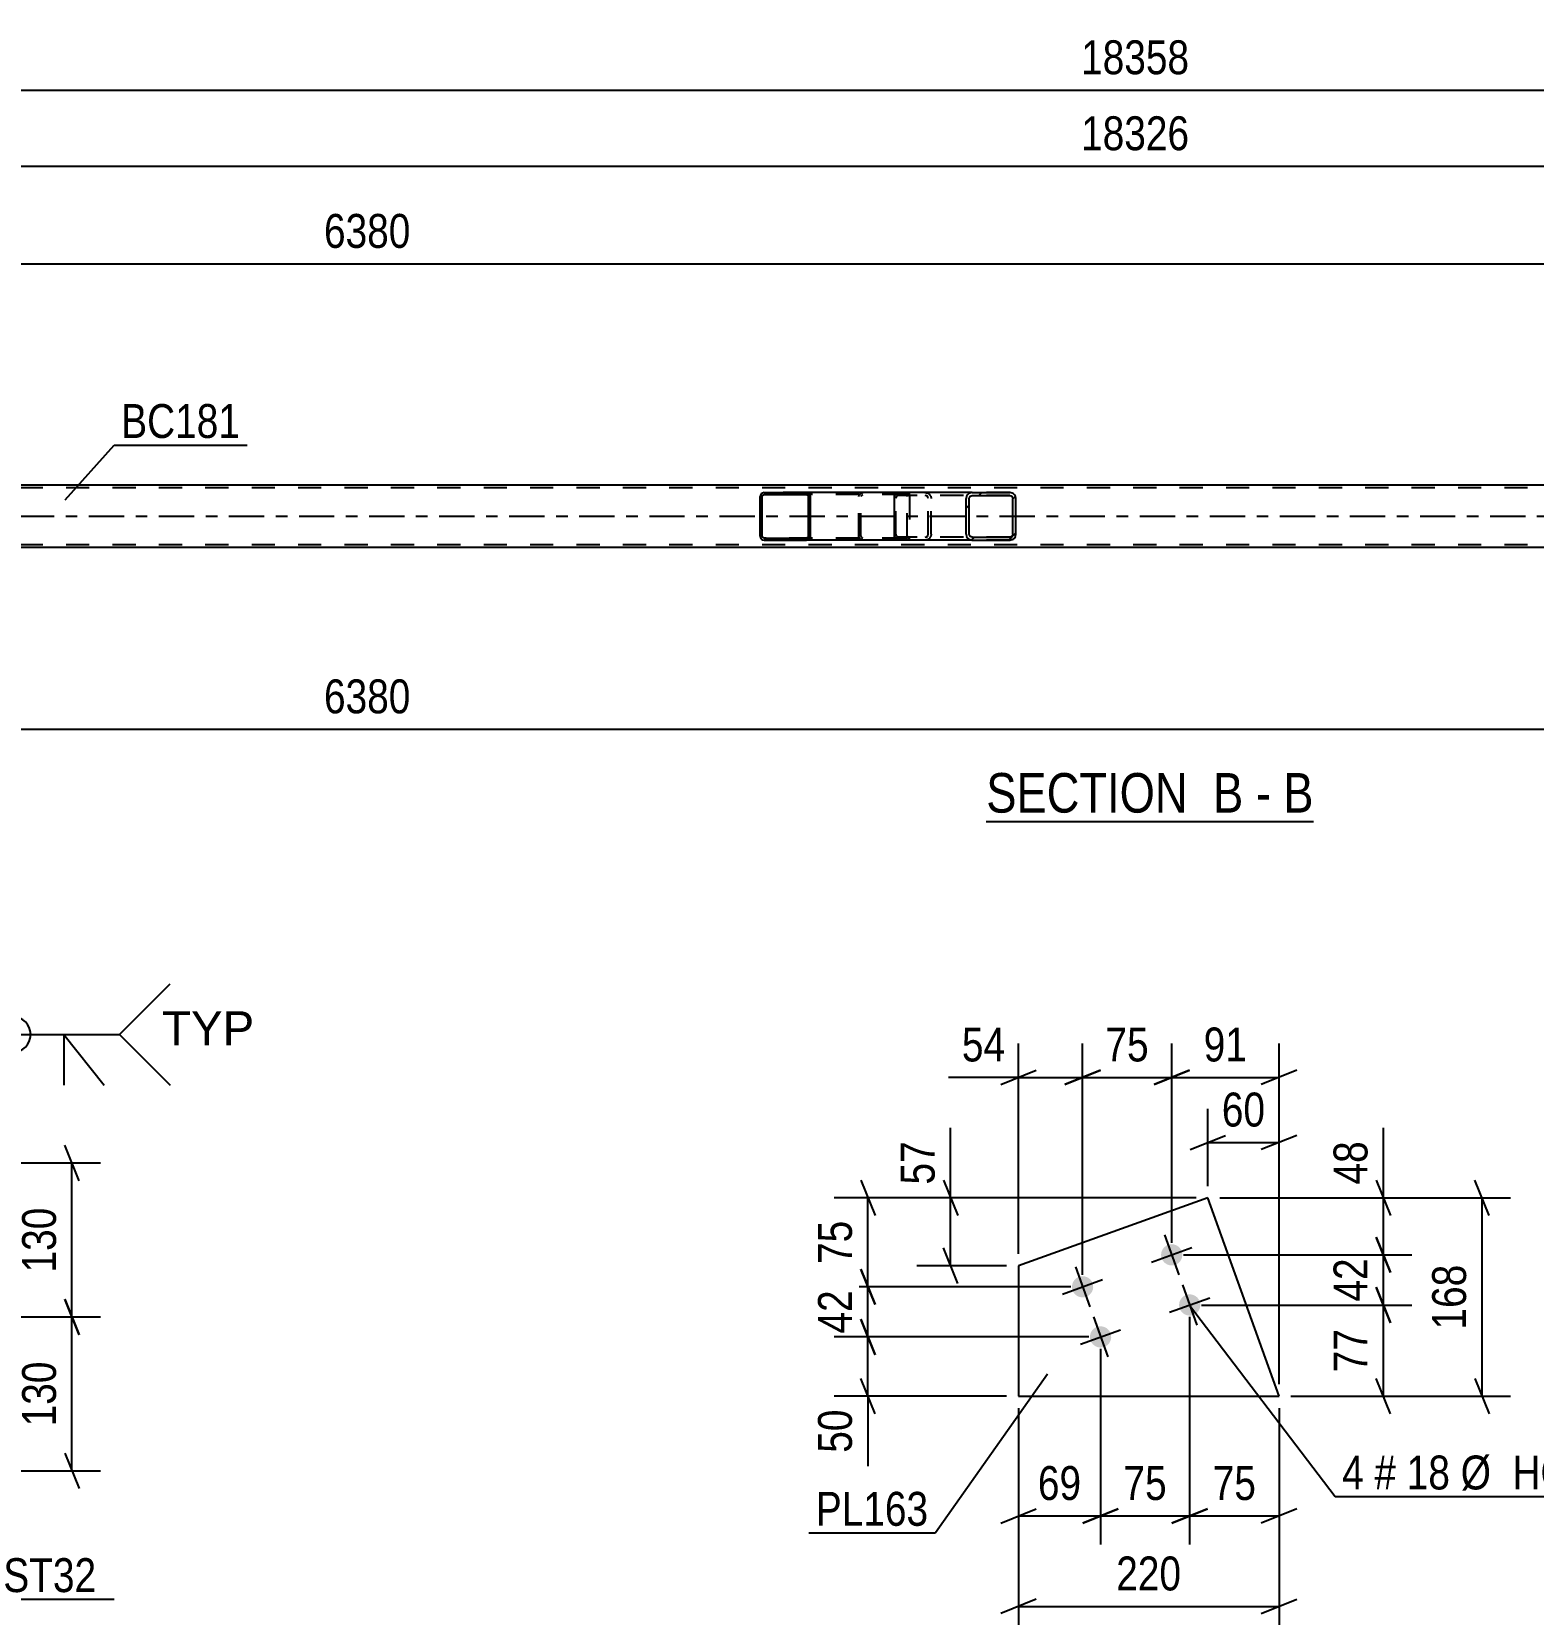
# Model space of a CAD drawing. Header units: millimetres. Extents: x 0 to 841, y 0 to 594.
# Drawn here: x 347.8 to 474.7, y 131.5 to 265.2 of the extents above; entities that cross this region are included whole.
import ezdxf

# ---------------------------------------------------------------- set-up
doc = ezdxf.new("R2010")
doc.units = ezdxf.units.MM
doc.linetypes.add('DXK_LINE_DOT2', pattern=[3.9198, 1.9599, -1.9599])
doc.linetypes.add('DXK_LINE_DOT3', pattern=[5.9187, 2.979, -0.9799, 0.9799, -0.9799])
doc.styles.add('Arial', font='ARIAL.TTF', dxfattribs={"height": 0.2})
doc.styles.add('Arial Narrow', font='ARIALN.TTF', dxfattribs={"height": 0.2})

# ---------------------------------------------------------------- blocks, each defined once
blk = doc.blocks.new('Unknown-318889209-12 - 2549')
at = {"color": 6, "linetype": 'Continuous'}
blk.add_line((428.44, 198.51), (456.09, 198.51), dxfattribs=at)
at = {"color": 0, "linetype": 'Continuous'}
for points in [[(446.55, 199.26), (446.55, 202.76), (428.44, 202.76), (428.44, 199.26)], [(450.16, 199.26), (450.16, 202.76), (447.6, 202.76), (447.6, 199.26)], [(452.48, 199.26), (452.48, 202.76), (451.21, 202.76), (451.21, 199.26)], [(456.09, 199.26), (456.09, 202.76), (453.53, 202.76), (453.53, 199.26)]]:
    blk.add_wipeout(points, dxfattribs=at)
at = {"color": 7, "linetype": 'Continuous', "style": 'Arial Narrow'}
for s, p in [('SECTION ', (428.44, 199.26)), ('B', (447.6, 199.26)), ('B', (453.53, 199.26)), ('-', (451.21, 199.26))]:
    blk.add_text(s, height=3.34, dxfattribs=at).set_placement(p)
blk = doc.blocks.new('Part-318889209-2641 - 2549')
at = {"linetype": 'Continuous'}
h = blk.add_hatch(dxfattribs=at)
h.set_pattern_fill('', scale=0.7, style=0, pattern_type=0)
h.set_pattern_definition([(45, (413.563, 226.0898), (-1.57154, 1.57154), [])])
h.paths.add_polyline_path([(413.59, 225.97), (413.56, 226.09), (413.49, 226.19), (413.38, 226.26), (413.25, 226.29), (409.67, 226.29), (409.54, 226.26), (409.43, 226.19), (409.36, 226.09), (409.33, 225.97), (409.33, 222.61), (409.36, 222.48), (409.43, 222.38), (409.54, 222.31), (409.67, 222.29), (413.25, 222.29), (413.38, 222.31), (413.49, 222.38), (413.56, 222.48), (413.59, 222.61)])
h.paths.add_polyline_path([(413.41, 222.55), (413.37, 222.49), (413.31, 222.46), (413.25, 222.45), (409.67, 222.45), (409.61, 222.46), (409.55, 222.49), (409.52, 222.55), (409.5, 222.61), (409.5, 225.97), (409.52, 226.03), (409.55, 226.08), (409.61, 226.12), (409.67, 226.13), (413.25, 226.13), (413.31, 226.12), (413.37, 226.08), (413.41, 226.03), (413.42, 225.97), (413.42, 222.61)])
at = {"color": 2, "linetype": 'Continuous'}
for p, q in [((409.36, 226.09), (409.33, 225.97)), ((409.33, 222.61), (409.33, 225.97)), ((409.5, 225.97), (409.52, 226.03)), ((409.5, 222.61), (409.5, 225.97)), ((409.52, 226.03), (409.55, 226.08)), ((409.67, 226.29), (409.54, 226.26)), ((409.55, 226.08), (409.61, 226.12)), ((409.61, 226.12), (409.67, 226.13)), ((409.67, 226.29), (413.25, 226.29)), ((409.67, 226.13), (413.25, 226.13)), ((420.95, 226.29), (413.25, 226.29)), ((413.38, 226.26), (413.25, 226.29)), ((413.25, 226.13), (413.31, 226.12)), ((413.31, 226.12), (413.37, 226.08)), ((413.37, 226.08), (413.41, 226.03)), ((413.41, 226.03), (413.42, 225.97)), ((413.42, 222.61), (413.42, 225.97)), ((413.59, 225.97), (413.56, 226.09)), ((413.59, 222.61), (413.59, 225.97)), ((409.33, 222.61), (409.36, 222.48)), ((409.52, 222.55), (409.5, 222.61)), ((409.55, 222.49), (409.52, 222.55)), ((409.54, 222.31), (409.67, 222.29)), ((409.61, 222.46), (409.55, 222.49)), ((409.67, 222.45), (409.61, 222.46)), ((409.67, 222.45), (413.25, 222.45)), ((409.67, 222.29), (413.25, 222.29)), ((413.31, 222.46), (413.25, 222.45)), ((413.25, 222.29), (413.38, 222.31)), ((420.95, 222.29), (413.25, 222.29)), ((413.37, 222.49), (413.31, 222.46)), ((413.41, 222.55), (413.37, 222.49)), ((413.42, 222.61), (413.41, 222.55)), ((413.56, 222.48), (413.59, 222.61))]:
    blk.add_line(p, q, dxfattribs=at)
at = {"color": 7, "linetype": 'DXK_LINE_DOT2'}
for p, q in [((413.25, 226.29), (409.67, 226.29)), ((421.6, 226.13), (409.67, 226.13)), ((417.68, 225.97), (417.71, 226.09)), ((417.68, 222.61), (417.68, 225.97)), ((417.87, 226.03), (417.85, 225.97)), ((417.85, 222.61), (417.85, 225.97)), ((417.9, 226.08), (417.87, 226.03)), ((417.89, 226.26), (418.02, 226.29)), ((417.9, 226.08), (417.92, 226.09)), ((417.92, 226.09), (417.96, 226.12)), ((417.96, 226.12), (418.02, 226.13)), ((421.6, 226.29), (420.95, 226.29)), ((421.6, 226.29), (421.73, 226.26)), ((421.66, 226.12), (421.6, 226.13)), ((421.72, 226.08), (421.66, 226.12)), ((421.76, 226.03), (421.72, 226.08)), ((421.77, 225.97), (421.76, 226.03)), ((421.77, 222.61), (421.77, 225.97)), ((421.91, 226.09), (421.93, 225.99)), ((421.93, 225.99), (421.94, 225.97)), ((421.94, 225.97), (421.94, 222.61)), ((421.6, 222.45), (409.67, 222.45)), ((413.25, 222.29), (409.67, 222.29)), ((417.71, 222.48), (417.68, 222.61)), ((417.85, 222.61), (417.87, 222.55)), ((417.87, 222.55), (417.9, 222.49)), ((418.02, 222.29), (417.89, 222.31)), ((417.9, 222.49), (417.92, 222.48)), ((417.92, 222.48), (417.96, 222.46)), ((417.96, 222.46), (418.02, 222.45)), ((421.6, 222.29), (420.95, 222.29)), ((421.6, 222.45), (421.66, 222.46)), ((421.73, 222.31), (421.6, 222.29)), ((421.66, 222.46), (421.72, 222.49)), ((421.72, 222.49), (421.76, 222.55)), ((421.76, 222.55), (421.77, 222.61)), ((421.94, 222.61), (421.91, 222.48))]:
    blk.add_line(p, q, dxfattribs=at)
at = {"color": 2, "linetype": 'Continuous'}
for centre, start, end in [((409.66, 225.95), 110.7583, 155.68), ((413.26, 225.95), 24.32, 69.2417), ((409.66, 222.62), 204.32, 249.2417), ((413.26, 222.62), 290.7583, 335.68)]:
    blk.add_arc(centre, 0.331, start, end, dxfattribs=at)
at = {"color": 7, "linetype": 'DXK_LINE_DOT2'}
for centre, start, end in [((418.01, 225.95), 110.7583, 155.68), ((421.61, 225.95), 24.32, 69.2417), ((418.01, 222.62), 204.32, 249.2417), ((421.61, 222.62), 290.7583, 335.68)]:
    blk.add_arc(centre, 0.331, start, end, dxfattribs=at)
blk = doc.blocks.new('Part-318889209-2780 - 2549')
at = {"color": 7, "linetype": 'DXK_LINE_DOT2'}
for p, q in [((772.08, 226.69), (109.96, 226.69)), ((772.08, 221.89), (109.96, 221.89))]:
    blk.add_line(p, q, dxfattribs=at)
at = {"color": 2, "linetype": 'Continuous'}
for p, q in [((502.96, 226.93), (253.74, 226.93)), ((502.96, 221.65), (253.74, 221.65))]:
    blk.add_line(p, q, dxfattribs=at)
at = {"color": 7, "linetype": 'DXK_LINE_DOT3'}
blk.add_line((109.96, 224.29), (772.08, 224.29), dxfattribs=at)
blk = doc.blocks.new('Part-318889209-2781 - 2549')
at = {"linetype": 'Continuous'}
h = blk.add_hatch(dxfattribs=at)
h.set_pattern_fill('', scale=0.7, style=0, pattern_type=0)
h.set_pattern_definition([(45, (430.8958, 225.991), (-1.57154, 1.57154), [])])
h.paths.add_polyline_path([(430.93, 225.81), (430.9, 225.99), (430.79, 226.15), (430.62, 226.25), (430.43, 226.29), (427.25, 226.29), (427.05, 226.25), (426.89, 226.15), (426.78, 225.99), (426.74, 225.81), (426.74, 222.77), (426.78, 222.58), (426.89, 222.43), (427.05, 222.32), (427.25, 222.29), (430.43, 222.29), (430.62, 222.32), (430.79, 222.43), (430.9, 222.58), (430.93, 222.77)])
h.paths.add_polyline_path([(430.66, 222.68), (430.61, 222.6), (430.53, 222.55), (430.43, 222.53), (427.25, 222.53), (427.15, 222.55), (427.07, 222.6), (427.01, 222.68), (427, 222.77), (427, 225.81), (427.01, 225.9), (427.07, 225.98), (427.15, 226.03), (427.25, 226.05), (430.43, 226.05), (430.53, 226.03), (430.61, 225.98), (430.66, 225.9), (430.68, 225.81), (430.68, 222.77)])
at = {"color": 2, "linetype": 'Continuous'}
for p, q in [((420.68, 225.81), (420.7, 225.99)), ((420.7, 225.99), (420.75, 226.15)), ((420.75, 226.15), (420.84, 226.25)), ((420.84, 226.25), (420.95, 226.29)), ((427.25, 226.29), (420.95, 226.29)), ((426.78, 225.99), (426.74, 225.81)), ((427.01, 225.9), (427.07, 225.98)), ((427.25, 226.29), (427.05, 226.25)), ((427.07, 225.98), (427.15, 226.03)), ((427.15, 226.03), (427.25, 226.05)), ((427.25, 226.29), (430.43, 226.29)), ((427.25, 226.05), (430.43, 226.05)), ((430.62, 226.25), (430.43, 226.29)), ((430.43, 226.05), (430.53, 226.03)), ((430.53, 226.03), (430.61, 225.98)), ((430.61, 225.98), (430.66, 225.9)), ((430.93, 225.81), (430.9, 225.99)), ((420.68, 222.77), (420.68, 225.81)), ((426.74, 222.77), (426.74, 225.81)), ((427, 225.81), (427.01, 225.9)), ((427, 222.77), (427, 225.81)), ((430.66, 225.9), (430.68, 225.81)), ((430.68, 222.77), (430.68, 225.81)), ((430.93, 222.77), (430.93, 225.81)), ((420.7, 222.58), (420.68, 222.77)), ((420.75, 222.43), (420.7, 222.58)), ((420.84, 222.32), (420.75, 222.43)), ((420.95, 222.29), (420.84, 222.32)), ((427.25, 222.29), (420.95, 222.29)), ((426.74, 222.77), (426.78, 222.58)), ((427.01, 222.68), (427, 222.77)), ((427.07, 222.6), (427.01, 222.68)), ((427.05, 222.32), (427.25, 222.29)), ((427.15, 222.55), (427.07, 222.6)), ((427.25, 222.53), (427.15, 222.55)), ((427.25, 222.53), (430.43, 222.53)), ((427.25, 222.29), (430.43, 222.29)), ((430.53, 222.55), (430.43, 222.53)), ((430.43, 222.29), (430.62, 222.32)), ((430.61, 222.6), (430.53, 222.55)), ((430.66, 222.68), (430.61, 222.6)), ((430.68, 222.77), (430.66, 222.68)), ((430.9, 222.58), (430.93, 222.77))]:
    blk.add_line(p, q, dxfattribs=at)
at = {"color": 7, "linetype": 'DXK_LINE_DOT2'}
for p, q in [((420.85, 225.98), (420.82, 225.9)), ((420.89, 226.03), (420.85, 225.98)), ((420.95, 226.05), (420.89, 226.03)), ((430.43, 226.05), (420.95, 226.05)), ((421.94, 226.05), (421.94, 226.29)), ((423.28, 226.29), (423.47, 226.25)), ((423.38, 226.03), (423.28, 226.05)), ((423.46, 225.98), (423.38, 226.03)), ((423.51, 225.9), (423.46, 225.98)), ((423.75, 225.99), (423.78, 225.81)), ((430.43, 226.29), (427.25, 226.29)), ((420.82, 225.9), (420.81, 225.81)), ((420.81, 222.77), (420.81, 225.81)), ((423.53, 225.81), (423.51, 225.9)), ((423.53, 222.77), (423.53, 225.81)), ((423.78, 222.77), (423.78, 225.81)), ((420.81, 222.77), (420.82, 222.68)), ((420.82, 222.68), (420.85, 222.6)), ((420.85, 222.6), (420.89, 222.55)), ((420.89, 222.55), (420.95, 222.53)), ((430.43, 222.53), (420.95, 222.53)), ((421.94, 222.29), (421.94, 222.53)), ((423.28, 222.53), (423.38, 222.55)), ((423.47, 222.32), (423.28, 222.29)), ((423.38, 222.55), (423.46, 222.6)), ((423.46, 222.6), (423.51, 222.68)), ((423.51, 222.68), (423.53, 222.77)), ((423.78, 222.77), (423.75, 222.58)), ((430.43, 222.29), (427.25, 222.29))]:
    blk.add_line(p, q, dxfattribs=at)
for centre, start, end in [((423.3, 225.79), 23.8494, 68.8059), ((423.3, 222.78), 291.1941, 336.1506)]:
    blk.add_arc(centre, 0.492, start, end, dxfattribs=at)
at = {"color": 2, "linetype": 'Continuous'}
for centre, start, end in [((427.23, 225.79), 111.1941, 156.1506), ((430.45, 225.79), 23.8494, 68.8059), ((427.23, 222.78), 203.8494, 248.8059), ((430.45, 222.78), 291.1941, 336.1506)]:
    blk.add_arc(centre, 0.492, start, end, dxfattribs=at)
blk = doc.blocks.new('Bolt-318889209-8252 - 8246')
at = {"linetype": 'Continuous'}
for points in [[(444.95, 162.2, -1), (443.26, 161.6, -1)], [(437.42, 159.5, -1), (435.73, 158.9, -1)], [(446.47, 157.97, -1), (444.78, 157.36, -1)], [(438.94, 155.27, -1), (437.25, 154.66, -1)]]:
    blk.add_hatch(color=1, dxfattribs=at).paths.add_polyline_path(points)
at = {"color": 1, "linetype": 'Continuous'}
for p, q in [((443.5, 163.6), (444.71, 160.21)), ((442.41, 161.29), (445.8, 162.51)), ((435.97, 160.89), (437.18, 157.51)), ((434.88, 158.59), (438.27, 159.81)), ((445.02, 159.36), (446.23, 155.97)), ((443.93, 157.06), (447.32, 158.27)), ((437.49, 156.66), (438.7, 153.27)), ((436.4, 154.36), (439.79, 155.57))]:
    blk.add_line(p, q, dxfattribs=at)
blk = doc.blocks.new('Part-318889209-8257 - 8246')
at = {"color": 2, "linetype": 'Continuous'}
for p, q in [((447.16, 166.71), (431.16, 160.98)), ((453.17, 149.96), (447.16, 166.71)), ((431.16, 160.98), (431.16, 149.96)), ((431.16, 149.96), (453.17, 149.96))]:
    blk.add_line(p, q, dxfattribs=at)
blk = doc.blocks.new('StraightDimension-318889209-2882 - 2549')
at = {"color": 7, "linetype": 'Continuous'}
blk.add_line((99.74, 253.87), (782.3, 253.87), dxfattribs=at)
at = {"color": 0}
blk.add_wipeout([(446.19, 254.62), (446.19, 258.82), (435.85, 258.82), (435.85, 254.62)], dxfattribs=at)
at = {"color": 3, "style": 'Arial Narrow'}
blk.add_text('18326', height=2.863, dxfattribs=at).set_placement((436.45, 255.22))
blk = doc.blocks.new('StraightDimension-318889209-2903 - 2549')
at = {"color": 7, "linetype": 'Continuous'}
blk.add_line((99.1, 260.29), (782.94, 260.29), dxfattribs=at)
at = {"color": 0}
blk.add_wipeout([(446.19, 261.04), (446.19, 265.24), (435.85, 265.24), (435.85, 261.04)], dxfattribs=at)
at = {"color": 3, "style": 'Arial Narrow'}
blk.add_text('18358', height=2.863, dxfattribs=at).set_placement((436.45, 261.64))
blk = doc.blocks.new('StraightDimension-318889209-2922 - 2549')
at = {"color": 7, "linetype": 'Continuous'}
blk.add_line((248.54, 245.62), (503.76, 245.62), dxfattribs=at)
at = {"color": 0}
blk.add_wipeout([(380.41, 246.37), (380.41, 250.57), (371.89, 250.57), (371.89, 246.37)], dxfattribs=at)
at = {"color": 3, "style": 'Arial Narrow'}
blk.add_text('6380', height=2.863, dxfattribs=at).set_placement((372.49, 246.97))
blk = doc.blocks.new('StraightDimension-318889209-3045 - 2549')
at = {"color": 7, "linetype": 'Continuous'}
blk.add_line((248.54, 206.3), (503.76, 206.3), dxfattribs=at)
at = {"color": 0}
blk.add_wipeout([(380.41, 207.05), (380.41, 211.25), (371.89, 211.25), (371.89, 207.05)], dxfattribs=at)
at = {"color": 3, "style": 'Arial Narrow'}
blk.add_text('6380', height=2.863, dxfattribs=at).set_placement((372.49, 207.65))
blk = doc.blocks.new('StraightDimension-318889209-6289 - 6037')
at = {"color": 7, "linetype": 'Continuous'}
for p, q in [((351.8, 168.16), (350.6, 171.16)), ((338.49, 169.66), (353.6, 169.66)), ((351.2, 156.65), (351.2, 169.66)), ((350.6, 158.15), (351.8, 155.15)), ((330.99, 156.65), (353.6, 156.65))]:
    blk.add_line(p, q, dxfattribs=at)
at = {"color": 0}
blk.add_wipeout([(350.45, 166.5), (346.25, 166.5), (346.25, 159.81), (350.45, 159.81)], dxfattribs=at)
at = {"color": 3, "style": 'Arial Narrow'}
blk.add_text('130', height=2.863, rotation=90.0002, dxfattribs=at).set_placement((349.85, 160.41))
blk = doc.blocks.new('StraightDimension-318889209-6299 - 6037')
at = {"color": 7, "linetype": 'Continuous'}
for p, q in [((351.8, 155.15), (350.6, 158.15)), ((330.99, 156.65), (353.6, 156.65)), ((351.2, 143.65), (351.2, 156.65)), ((350.6, 145.15), (351.8, 142.15)), ((338.49, 143.65), (353.6, 143.65))]:
    blk.add_line(p, q, dxfattribs=at)
at = {"color": 0}
blk.add_wipeout([(350.45, 153.5), (346.25, 153.5), (346.25, 146.81), (350.45, 146.81)], dxfattribs=at)
at = {"color": 3, "style": 'Arial Narrow'}
blk.add_text('130', height=2.863, rotation=90.0002, dxfattribs=at).set_placement((349.85, 147.41))
blk = doc.blocks.new('StraightDimension-318889209-8326 - 8246')
at = {"color": 7, "linetype": 'Continuous'}
for p, q in [((447.16, 167.71), (447.16, 174.24)), ((453.17, 150.96), (453.17, 174.24)), ((445.66, 170.79), (448.66, 171.99)), ((447.16, 171.39), (453.17, 171.39)), ((454.67, 171.99), (451.67, 170.79))]:
    blk.add_line(p, q, dxfattribs=at)
at = {"color": 0}
blk.add_wipeout([(452.59, 172.14), (452.59, 176.34), (447.74, 176.34), (447.74, 172.14)], dxfattribs=at)
at = {"color": 3, "style": 'Arial Narrow'}
blk.add_text('60', height=2.863, dxfattribs=at).set_placement((448.34, 172.74))
blk = doc.blocks.new('StraightDimension-318889209-8273 - 8246')
at = {"color": 7, "linetype": 'Continuous'}
for p, q in [((417.84, 168.21), (419.04, 165.21)), ((446.16, 166.71), (415.59, 166.71)), ((418.44, 159.2), (418.44, 166.71)), ((419.04, 157.7), (417.84, 160.7)), ((435.58, 159.2), (415.59, 159.2))]:
    blk.add_line(p, q, dxfattribs=at)
at = {"color": 0}
blk.add_wipeout([(417.69, 165.39), (413.49, 165.39), (413.49, 160.53), (417.69, 160.53)], dxfattribs=at)
at = {"color": 3, "style": 'Arial Narrow'}
blk.add_text('75', height=2.863, rotation=90.0002, dxfattribs=at).set_placement((417.09, 161.13))
blk = doc.blocks.new('StraightDimension-318889209-8265 - 8246')
at = {"color": 7, "linetype": 'Continuous'}
for p, q in [((417.84, 160.7), (419.04, 157.7)), ((435.58, 159.2), (415.59, 159.2)), ((418.44, 154.96), (418.44, 159.2)), ((419.04, 153.46), (417.84, 156.46)), ((437.09, 154.96), (415.59, 154.96))]:
    blk.add_line(p, q, dxfattribs=at)
at = {"color": 0}
blk.add_wipeout([(417.69, 159.51), (413.49, 159.51), (413.49, 154.65), (417.69, 154.65)], dxfattribs=at)
at = {"color": 3, "style": 'Arial Narrow'}
blk.add_text('42', height=2.863, rotation=90.0002, dxfattribs=at).set_placement((417.09, 155.25))
blk = doc.blocks.new('StraightDimension-318889209-8259 - 8246')
at = {"color": 7, "linetype": 'Continuous'}
for p, q in [((417.84, 156.46), (419.04, 153.46)), ((437.09, 154.96), (415.59, 154.96)), ((418.44, 149.96), (418.44, 154.96)), ((419.04, 148.46), (417.84, 151.46)), ((430.16, 149.96), (415.59, 149.96)), ((418.44, 149.96), (418.44, 144.05)), ((418.44, 149.96), (418.44, 144.05))]:
    blk.add_line(p, q, dxfattribs=at)
at = {"color": 0}
blk.add_wipeout([(417.69, 149.43), (413.49, 149.43), (413.49, 144.58), (417.69, 144.58)], dxfattribs=at)
at = {"color": 3, "style": 'Arial Narrow'}
blk.add_text('50', height=2.863, rotation=90.0002, dxfattribs=at).set_placement((417.09, 145.18))
blk = doc.blocks.new('StraightDimension-318889209-8282 - 8246')
at = {"color": 7, "linetype": 'Continuous'}
for p, q in [((438.09, 153.96), (438.09, 137.44)), ((431.16, 148.96), (431.16, 137.44)), ((429.66, 139.24), (432.66, 140.44)), ((439.59, 140.44), (436.59, 139.24)), ((431.16, 139.84), (438.09, 139.84))]:
    blk.add_line(p, q, dxfattribs=at)
at = {"color": 0}
blk.add_wipeout([(437.05, 140.59), (437.05, 144.79), (432.2, 144.79), (432.2, 140.59)], dxfattribs=at)
at = {"color": 3, "style": 'Arial Narrow'}
blk.add_text('69', height=2.863, dxfattribs=at).set_placement((432.8, 141.19))
blk = doc.blocks.new('StraightDimension-318889209-8288 - 8246')
at = {"color": 7, "linetype": 'Continuous'}
for p, q in [((445.62, 156.66), (445.62, 137.44)), ((438.09, 153.96), (438.09, 137.44)), ((436.59, 139.24), (439.59, 140.44)), ((447.12, 140.44), (444.12, 139.24)), ((438.09, 139.84), (445.62, 139.84))]:
    blk.add_line(p, q, dxfattribs=at)
at = {"color": 0}
blk.add_wipeout([(444.29, 140.59), (444.29, 144.79), (439.43, 144.79), (439.43, 140.59)], dxfattribs=at)
at = {"color": 3, "style": 'Arial Narrow'}
blk.add_text('75', height=2.863, dxfattribs=at).set_placement((440.03, 141.19))
blk = doc.blocks.new('StraightDimension-318889209-8296 - 8246')
at = {"color": 7, "linetype": 'Continuous'}
for p, q in [((445.62, 156.66), (445.62, 137.44)), ((453.17, 148.96), (453.17, 137.44)), ((444.12, 139.24), (447.12, 140.44)), ((454.67, 140.44), (451.67, 139.24)), ((445.62, 139.84), (453.17, 139.84))]:
    blk.add_line(p, q, dxfattribs=at)
at = {"color": 0}
blk.add_wipeout([(451.83, 140.59), (451.83, 144.79), (446.97, 144.79), (446.97, 140.59)], dxfattribs=at)
at = {"color": 3, "style": 'Arial Narrow'}
blk.add_text('75', height=2.863, dxfattribs=at).set_placement((447.57, 141.19))
blk = doc.blocks.new('StraightDimension-318889209-8303 - 8246')
at = {"color": 7, "linetype": 'Continuous'}
for p, q in [((461.39, 163.4), (462.59, 160.4)), ((445.11, 161.9), (464.39, 161.9)), ((461.99, 157.66), (461.99, 161.9)), ((462.59, 156.16), (461.39, 159.16)), ((446.62, 157.66), (464.39, 157.66))]:
    blk.add_line(p, q, dxfattribs=at)
at = {"color": 0}
blk.add_wipeout([(461.24, 162.21), (457.04, 162.21), (457.04, 157.35), (461.24, 157.35)], dxfattribs=at)
at = {"color": 3, "style": 'Arial Narrow'}
blk.add_text('42', height=2.863, rotation=90.0002, dxfattribs=at).set_placement((460.64, 157.95))
blk = doc.blocks.new('StraightDimension-318889209-8311 - 8246')
at = {"color": 7, "linetype": 'Continuous'}
for p, q in [((461.99, 166.71), (461.99, 172.62)), ((461.99, 166.71), (461.99, 172.62)), ((461.39, 168.21), (462.59, 165.21)), ((448.16, 166.71), (464.39, 166.71)), ((461.99, 161.9), (461.99, 166.71)), ((462.59, 160.4), (461.39, 163.4)), ((445.11, 161.9), (464.39, 161.9))]:
    blk.add_line(p, q, dxfattribs=at)
at = {"color": 0}
blk.add_wipeout([(461.24, 172.1), (457.04, 172.1), (457.04, 167.24), (461.24, 167.24)], dxfattribs=at)
at = {"color": 3, "style": 'Arial Narrow'}
blk.add_text('48', height=2.863, rotation=90.0002, dxfattribs=at).set_placement((460.64, 167.84))
blk = doc.blocks.new('StraightDimension-318889209-8319 - 8246')
at = {"color": 7, "linetype": 'Continuous'}
for p, q in [((461.39, 159.16), (462.59, 156.16)), ((446.62, 157.66), (464.39, 157.66)), ((461.99, 149.96), (461.99, 157.66)), ((462.59, 148.46), (461.39, 151.46)), ((454.17, 149.96), (464.39, 149.96))]:
    blk.add_line(p, q, dxfattribs=at)
at = {"color": 0}
blk.add_wipeout([(461.24, 156.24), (457.04, 156.24), (457.04, 151.38), (461.24, 151.38)], dxfattribs=at)
at = {"color": 3, "style": 'Arial Narrow'}
blk.add_text('77', height=2.863, rotation=90.0002, dxfattribs=at).set_placement((460.64, 151.98))
blk = doc.blocks.new('StraightDimension-318889209-8335 - 8246')
at = {"color": 7, "linetype": 'Continuous'}
for p, q in [((431.16, 148.96), (431.16, 129.8)), ((453.17, 148.96), (453.17, 129.8)), ((432.66, 132.8), (429.66, 131.6)), ((451.67, 131.6), (454.67, 132.8)), ((431.16, 132.2), (453.17, 132.2))]:
    blk.add_line(p, q, dxfattribs=at)
at = {"color": 0}
blk.add_wipeout([(445.51, 132.95), (445.51, 137.15), (438.82, 137.15), (438.82, 132.95)], dxfattribs=at)
at = {"color": 3, "style": 'Arial Narrow'}
blk.add_text('220', height=2.863, dxfattribs=at).set_placement((439.42, 133.55))
blk = doc.blocks.new('StraightDimension-318889209-8340 - 8246')
at = {"color": 7, "linetype": 'Continuous'}
for p, q in [((425.43, 166.71), (425.43, 172.62)), ((425.43, 166.71), (425.43, 172.62)), ((424.83, 168.21), (426.03, 165.21)), ((446.16, 166.71), (422.58, 166.71)), ((425.43, 160.98), (425.43, 166.71)), ((426.03, 159.48), (424.83, 162.48)), ((430.16, 160.98), (422.58, 160.98))]:
    blk.add_line(p, q, dxfattribs=at)
at = {"color": 0}
blk.add_wipeout([(424.68, 172.1), (420.48, 172.1), (420.48, 167.24), (424.68, 167.24)], dxfattribs=at)
at = {"color": 3, "style": 'Arial Narrow'}
blk.add_text('57', height=2.863, rotation=90.0002, dxfattribs=at).set_placement((424.08, 167.84))
blk = doc.blocks.new('StraightDimension-318889209-8349 - 8246')
at = {"color": 7, "linetype": 'Continuous'}
for p, q in [((470.92, 165.21), (469.72, 168.21)), ((448.16, 166.71), (472.72, 166.71)), ((470.32, 149.96), (470.32, 166.71)), ((469.72, 151.46), (470.92, 148.46)), ((454.17, 149.96), (472.72, 149.96))]:
    blk.add_line(p, q, dxfattribs=at)
at = {"color": 0}
blk.add_wipeout([(469.57, 161.68), (465.37, 161.68), (465.37, 154.99), (469.57, 154.99)], dxfattribs=at)
at = {"color": 3, "style": 'Arial Narrow'}
blk.add_text('168', height=2.863, rotation=90.0002, dxfattribs=at).set_placement((468.97, 155.59))
blk = doc.blocks.new('StraightDimension-318889209-8356 - 8246')
at = {"color": 7, "linetype": 'Continuous'}
for p, q in [((431.16, 161.98), (431.16, 179.74)), ((436.58, 160.2), (436.58, 179.74)), ((431.16, 176.89), (425.25, 176.89)), ((431.16, 176.89), (425.25, 176.89)), ((429.66, 176.29), (432.66, 177.49)), ((431.16, 176.89), (436.58, 176.89)), ((438.08, 177.49), (435.08, 176.29))]:
    blk.add_line(p, q, dxfattribs=at)
at = {"color": 0}
blk.add_wipeout([(430.63, 177.64), (430.63, 181.84), (425.78, 181.84), (425.78, 177.64)], dxfattribs=at)
at = {"color": 3, "style": 'Arial Narrow'}
blk.add_text('54', height=2.863, dxfattribs=at).set_placement((426.38, 178.24))
blk = doc.blocks.new('StraightDimension-318889209-8366 - 8246')
at = {"color": 7, "linetype": 'Continuous'}
for p, q in [((444.11, 162.9), (444.11, 179.74)), ((453.17, 150.96), (453.17, 179.74)), ((442.61, 176.29), (445.61, 177.49)), ((444.11, 176.89), (453.17, 176.89)), ((454.67, 177.49), (451.67, 176.29))]:
    blk.add_line(p, q, dxfattribs=at)
at = {"color": 0}
blk.add_wipeout([(451.07, 177.64), (451.07, 181.84), (446.21, 181.84), (446.21, 177.64)], dxfattribs=at)
at = {"color": 3, "style": 'Arial Narrow'}
blk.add_text('91', height=2.863, dxfattribs=at).set_placement((446.81, 178.24))
blk = doc.blocks.new('StraightDimension-318889209-8374 - 8246')
at = {"color": 7, "linetype": 'Continuous'}
for p, q in [((436.58, 160.2), (436.58, 179.74)), ((444.11, 162.9), (444.11, 179.74)), ((435.08, 176.29), (438.08, 177.49)), ((436.58, 176.89), (444.11, 176.89)), ((445.61, 177.49), (442.61, 176.29))]:
    blk.add_line(p, q, dxfattribs=at)
at = {"color": 0}
blk.add_wipeout([(442.77, 177.64), (442.77, 181.84), (437.91, 181.84), (437.91, 177.64)], dxfattribs=at)
at = {"color": 3, "style": 'Arial Narrow'}
blk.add_text('75', height=2.863, dxfattribs=at).set_placement((438.51, 178.24))
blk = doc.blocks.new('Mark-318889209-2776 - 2549')
at = {"color": 0}
blk.add_wipeout([(365.41, 230.91), (365.41, 233.91), (355.36, 233.91), (355.36, 230.91)], dxfattribs=at)
blk.add_wipeout([(365.41, 230.91), (365.41, 233.91), (355.36, 233.91), (355.36, 230.91)], dxfattribs=at)
at = {"color": 30, "linetype": 'Continuous'}
for p, q in [((350.62, 225.67), (354.76, 230.31)), ((354.76, 230.31), (366.01, 230.31))]:
    blk.add_line(p, q, dxfattribs=at)
at = {"color": 3, "style": 'Arial Narrow'}
blk.add_text('BC181', height=2.863, dxfattribs=at).set_placement((355.36, 230.91))
blk = doc.blocks.new('WeldMark-318889209-6328 - 6037')
at = {"linetype": 'Continuous'}
for points in [[(331.49, 165.66), (328.79, 164.15), (330.46, 166.75)], [(339.4, 153.24), (337.87, 150.55), (337.95, 153.64)]]:
    blk.add_hatch(color=30, dxfattribs=at).paths.add_polyline_path(points)
at = {"color": 30, "linetype": 'Continuous'}
for p, q in [((328.79, 164.15), (346.21, 180.51)), ((337.87, 150.55), (346.21, 180.51)), ((346.21, 180.51), (355.21, 180.51))]:
    blk.add_line(p, q, dxfattribs=at)
at = {"color": 3, "linetype": 'Continuous'}
for q in [(353.93, 176.22), (350.5, 176.22)]:
    blk.add_line((350.5, 180.51), q, dxfattribs=at)
for start, end in [(90, 270), (270, 90)]:
    blk.add_arc((346.21, 180.51), 1.5, start, end, dxfattribs=at)
at = {"color": 0, "linetype": 'Continuous'}
blk.add_wipeout([(366.59, 179.61), (366.59, 182.61), (358.81, 182.61), (358.81, 179.61)], dxfattribs=at)
blk.add_wipeout([(366.59, 179.61), (366.59, 182.61), (358.81, 182.61), (358.81, 179.61)], dxfattribs=at)
at = {"color": 3, "linetype": 'Continuous'}
for q in [(359.5, 184.79), (359.5, 176.22)]:
    blk.add_line((355.21, 180.51), q, dxfattribs=at)
at = {"color": 3, "linetype": 'Continuous', "style": 'Arial'}
blk.add_text('TYP', height=2.865, dxfattribs=at).set_placement((358.81, 179.61))
blk = doc.blocks.new('MarkSet-318889209-6377 - 6037')
at = {"color": 0}
for points in [[(344.5, 133.41), (344.5, 136.41), (341.03, 136.41), (341.03, 133.41)], [(353.25, 133.41), (353.25, 136.41), (345.4, 136.41), (345.4, 133.41)]]:
    blk.add_wipeout(points, dxfattribs=at)
for points in [[(344.5, 133.41), (344.5, 136.41), (341.03, 136.41), (341.03, 133.41)], [(353.25, 133.41), (353.25, 136.41), (345.4, 136.41), (345.4, 133.41)]]:
    blk.add_wipeout(points, dxfattribs=at)
at = {"color": 30, "linetype": 'Continuous'}
for p, q in [((331.16, 147.58), (340.43, 132.81)), ((340.43, 132.81), (354.75, 132.81))]:
    blk.add_line(p, q, dxfattribs=at)
at = {"color": 3, "style": 'Arial Narrow'}
for s, p in [('4x', (341.03, 133.41)), ('ST32', (345.4, 133.41))]:
    blk.add_text(s, height=2.863, dxfattribs=at).set_placement(p)
blk = doc.blocks.new('Mark-318889209-8248 - 8246')
at = {"color": 0}
for points in [[(460.33, 142.08), (460.33, 145.08), (458.5, 145.08), (458.5, 142.08)], [(463.06, 142.08), (463.06, 145.08), (461.23, 145.08), (461.23, 142.08)], [(467.62, 142.08), (467.62, 145.08), (463.96, 145.08), (463.96, 142.08)], [(484.04, 142.08), (484.04, 145.08), (468.52, 145.08), (468.52, 142.08)]]:
    blk.add_wipeout(points, dxfattribs=at)
for points in [[(460.33, 142.08), (460.33, 145.08), (458.5, 145.08), (458.5, 142.08)], [(463.06, 142.08), (463.06, 145.08), (461.23, 145.08), (461.23, 142.08)], [(467.62, 142.08), (467.62, 145.08), (463.96, 145.08), (463.96, 142.08)], [(484.04, 142.08), (484.04, 145.08), (468.52, 145.08), (468.52, 142.08)]]:
    blk.add_wipeout(points, dxfattribs=at)
at = {"color": 7, "linetype": 'Continuous'}
for p, q in [((445.62, 157.66), (457.9, 141.48)), ((457.9, 141.48), (484.64, 141.48))]:
    blk.add_line(p, q, dxfattribs=at)
at = {"color": 3, "style": 'Arial Narrow'}
for s, height, p in [('4', 2.86, (458.5, 142.08)), ('#', 2.86, (461.23, 142.08)), ('18', 2.863, (463.96, 142.08)), ('Ø  HOLES', 2.863, (468.52, 142.08))]:
    blk.add_text(s, height=height, dxfattribs=at).set_placement(p)
blk = doc.blocks.new('Mark-318889209-8253 - 8246')
at = {"color": 0}
blk.add_wipeout([(423.54, 139.01), (423.54, 142.01), (414.04, 142.01), (414.04, 139.01)], dxfattribs=at)
blk.add_wipeout([(423.54, 139.01), (423.54, 142.01), (414.04, 142.01), (414.04, 139.01)], dxfattribs=at)
at = {"color": 30, "linetype": 'Continuous'}
for p in [(433.6, 151.83), (413.44, 138.41)]:
    blk.add_line(p, (424.14, 138.41), dxfattribs=at)
at = {"color": 3, "style": 'Arial Narrow'}
blk.add_text('PL163', height=2.863, dxfattribs=at).set_placement((414.04, 139.01))

msp = doc.modelspace()

# ---------------------------------------------------------------- block references
for name in ['StraightDimension-318889209-2882 - 2549', 'Part-318889209-2780 - 2549', 'Part-318889209-2641 - 2549', 'Part-318889209-2781 - 2549', 'Unknown-318889209-12 - 2549', 'StraightDimension-318889209-6289 - 6037', 'Part-318889209-8257 - 8246', 'Bolt-318889209-8252 - 8246']:
    msp.add_blockref(name, (0, 0))

# ---------------------------------------------------------------- next in the draw order: block references
for name in ['StraightDimension-318889209-2903 - 2549', 'StraightDimension-318889209-3045 - 2549', 'StraightDimension-318889209-8326 - 8246', 'StraightDimension-318889209-6299 - 6037']:
    msp.add_blockref(name, (0, 0))

# ---------------------------------------------------------------- next in the draw order: block references
for name in ['StraightDimension-318889209-2922 - 2549', 'Mark-318889209-2776 - 2549', 'WeldMark-318889209-6328 - 6037', 'StraightDimension-318889209-8273 - 8246', 'MarkSet-318889209-6377 - 6037']:
    msp.add_blockref(name, (0, 0))

# ---------------------------------------------------------------- next in the draw order: block references
msp.add_blockref('StraightDimension-318889209-8265 - 8246', (0, 0))

# ---------------------------------------------------------------- next in the draw order: block references
msp.add_blockref('StraightDimension-318889209-8259 - 8246', (0, 0))

# ---------------------------------------------------------------- next in the draw order: block references
msp.add_blockref('StraightDimension-318889209-8282 - 8246', (0, 0))

# ---------------------------------------------------------------- next in the draw order: block references
msp.add_blockref('StraightDimension-318889209-8288 - 8246', (0, 0))

# ---------------------------------------------------------------- next in the draw order: block references
msp.add_blockref('StraightDimension-318889209-8296 - 8246', (0, 0))

# ---------------------------------------------------------------- next in the draw order: block references
msp.add_blockref('StraightDimension-318889209-8303 - 8246', (0, 0))

# ---------------------------------------------------------------- next in the draw order: block references
for name in ['StraightDimension-318889209-8311 - 8246', 'StraightDimension-318889209-8319 - 8246']:
    msp.add_blockref(name, (0, 0))

# ---------------------------------------------------------------- next in the draw order: block references
for name in ['StraightDimension-318889209-8340 - 8246', 'StraightDimension-318889209-8335 - 8246']:
    msp.add_blockref(name, (0, 0))

# ---------------------------------------------------------------- next in the draw order: block references
for name in ['StraightDimension-318889209-8356 - 8246', 'StraightDimension-318889209-8349 - 8246', 'Mark-318889209-8253 - 8246']:
    msp.add_blockref(name, (0, 0))

# ---------------------------------------------------------------- next in the draw order: block references
msp.add_blockref('StraightDimension-318889209-8366 - 8246', (0, 0))

# ---------------------------------------------------------------- next in the draw order: block references
for name in ['StraightDimension-318889209-8374 - 8246', 'Mark-318889209-8248 - 8246']:
    msp.add_blockref(name, (0, 0))

doc.saveas('drawing.dxf')
